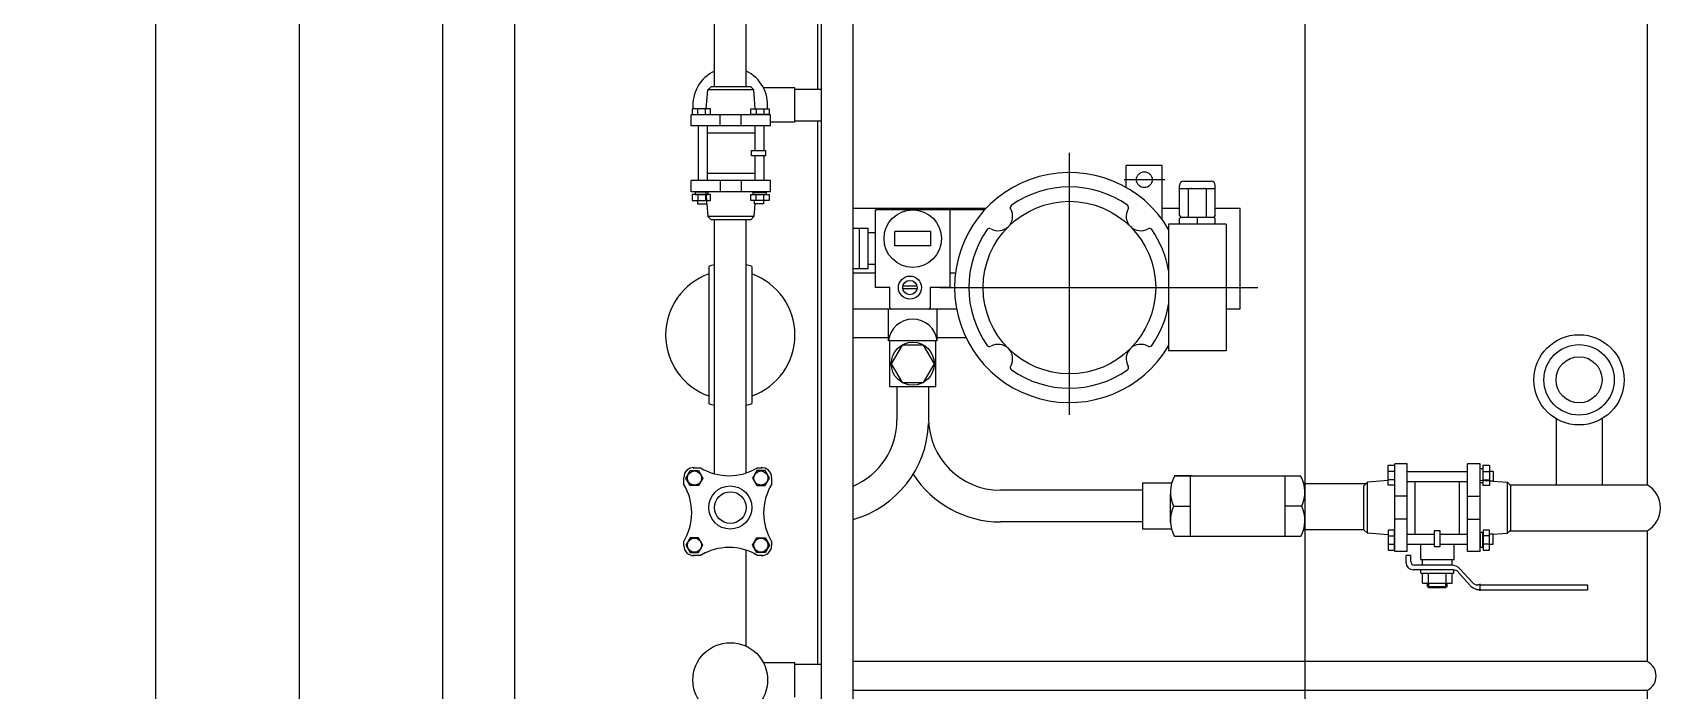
# Model space of a CAD drawing. Extents: x -93062 to 326984, y -142534 to 91021.
# Drawn here: x -14020 to -12886, y 63491 to 63949 of the extents above; entities that cross this region are included whole.
import ezdxf

# ---------------------------------------------------------------- set-up
doc = ezdxf.new("R2010")
doc.units = 0
doc.header["$LTSCALE"] = 1000
doc.header["$MEASUREMENT"] = 0
doc.layers.add('EQUIPMENT', color=8, linetype='Continuous')

# ---------------------------------------------------------------- blocks, each defined once
blk = doc.blocks.new('A$C057769C0')
at = {"layer": 'EQUIPMENT', "linetype": 'Continuous'}
for p, q in [((6950, 1299.5), (6950, 9599.5)), ((7550, 1349.5), (7550, 5749.5)), ((7000, 1349.5), (7000, 4999.5)), ((7211, 3537.5), (7211, 3911.1)), ((7235.5, 1936.5), (7235.5, 3916.5)), ((7213.5, 1948.5), (7213.5, 3904.5)), ((7139, 3539.1), (7139, 3846.6)), ((7161, 3539.1), (7161, 3846.6)), ((7195, 3538.5), (7173.1, 3538.5)), ((7195, 3514.5), (7195, 3538.5)), ((7195, 3537.5), (7213.5, 3537.5)), ((7195, 3514.5), (7177.9, 3514.5)), ((7195, 3515.5), (7213.5, 3515.5)), ((7211, 3137.5), (7211, 3515.5)), ((7164.2, 3446.6), (7136.6, 3446.6)), ((7139, 3270.1), (7139, 3446.6)), ((7161, 3270.6), (7161, 3446.6)), ((7135, 3414.2), (7135, 3318.8)), ((7165, 3414.2), (7165, 3318.8)), ((7266, 3330.5), (7266, 3307.5)), ((7288, 3330.5), (7288, 3307.5)), ((7724.6, 3308.2), (7724.6, 3262.3)), ((7756.6, 3308.2), (7756.6, 3262.3)), ((7436.9, 3258.5), (7338, 3258.5)), ((7456.9, 3263.4), (7436.9, 3263.4)), ((7436.9, 3263.4), (7436.9, 3231.4)), ((7692.4, 3262.3), (7788, 3262.3)), ((7436.9, 3236.5), (7338, 3236.5)), ((7456.9, 3231.4), (7436.9, 3231.4)), ((7692.4, 3230.3), (7788, 3230.3)), ((7161, 3150.1), (7161, 3216.8)), ((7746.5, 3192.7), (7746.5, 3189.3)), ((7195, 3138.5), (7173.1, 3138.5)), ((7195, 3114.5), (7195, 3138.5)), ((7195, 3137.5), (7213.5, 3137.5))]:
    blk.add_line(p, q, dxfattribs=at)
at = {"layer": 'EQUIPMENT'}
for p, q in [((7788, 3630.3), (7788, 3262.3)), ((7133.2, 3523.9), (7134.3, 3536.9)), ((7134.3, 3536.9), (7136.6, 3539.1)), ((7166.3, 3536.9), (7134.3, 3536.9)), ((7164.2, 3539.1), (7136.6, 3539.1)), ((7166.3, 3536.9), (7164.2, 3539.1)), ((7167.4, 3523.9), (7166.3, 3536.9)), ((7122.7, 3511.9), (7122.7, 3519.7)), ((7177.9, 3519.7), (7122.7, 3519.7)), ((7123.5, 3523.9), (7123.5, 3519.8)), ((7136.2, 3523.9), (7123.5, 3523.9)), ((7123.5, 3519.8), (7136.2, 3519.8)), ((7127.2, 3523.8), (7127.2, 3520)), ((7132.6, 3523.6), (7132.6, 3520.1)), ((7132.9, 3519.7), (7132.9, 3519.8)), ((7136.2, 3519.8), (7136.2, 3523.9)), ((7143, 3511.9), (7143, 3519.7)), ((7157.5, 3511.9), (7157.5, 3519.7)), ((7164.4, 3519.8), (7164.4, 3523.9)), ((7164.4, 3523.9), (7177.1, 3523.9)), ((7177.1, 3519.8), (7164.4, 3519.8)), ((7167.7, 3519.7), (7167.7, 3519.8)), ((7168, 3523.6), (7168, 3520.1)), ((7173.4, 3523.8), (7173.4, 3520)), ((7177.1, 3523.9), (7177.1, 3519.8)), ((7177.9, 3511.9), (7177.9, 3519.7)), ((7177.9, 3511.9), (7122.7, 3511.9)), ((7127.6, 3511.9), (7127.6, 3473.9)), ((7133.9, 3511.9), (7133.9, 3473.9)), ((7167, 3506.9), (7133.9, 3506.9)), ((7167, 3511.9), (7167, 3494.9)), ((7173.3, 3511.9), (7173.3, 3494.9)), ((7164.7, 3491.1), (7164.7, 3494.9)), ((7164.7, 3494.9), (7174.6, 3494.9)), ((7174.6, 3491.1), (7164.7, 3491.1)), ((7167, 3491.1), (7167, 3473.9)), ((7173.3, 3491.1), (7173.3, 3473.9)), ((7174.6, 3494.9), (7174.6, 3491.1)), ((7425.5, 3469.1), (7425.5, 3484.5)), ((7450.5, 3484.5), (7425.5, 3484.5)), ((7450.5, 3446.8), (7450.5, 3484.5)), ((7122.7, 3466.1), (7122.7, 3473.9)), ((7177.9, 3473.9), (7122.7, 3473.9)), ((7167, 3478.9), (7133.9, 3478.9)), ((7143, 3473.9), (7143, 3466.1)), ((7157.5, 3473.9), (7157.5, 3466.1)), ((7177.9, 3466.1), (7177.9, 3473.9)), ((7452.3, 3474.5), (7424, 3474.5)), ((7462.5, 3449.5), (7462.5, 3470.5)), ((7462.5, 3468.5), (7487.5, 3468.5)), ((7465.5, 3473.5), (7484.5, 3473.5)), ((7468.7, 3468.5), (7468.7, 3448.5)), ((7481.2, 3468.5), (7481.2, 3448.5)), ((7487.5, 3449.5), (7487.5, 3470.5)), ((7177.9, 3466.1), (7122.7, 3466.1)), ((7123.6, 3464.1), (7123.6, 3460)), ((7136.2, 3464.1), (7123.6, 3464.1)), ((7123.6, 3460), (7136.2, 3460)), ((7125.6, 3465.9), (7125.6, 3464.3)), ((7134.7, 3465.9), (7125.6, 3465.9)), ((7125.6, 3464.3), (7134.7, 3464.3)), ((7127.3, 3460), (7127.3, 3457.7)), ((7127.3, 3457.7), (7133.7, 3457.7)), ((7127.5, 3463.9), (7127.5, 3460.2)), ((7132.8, 3463.7), (7132.8, 3460.3)), ((7132.9, 3466.1), (7133.4, 3460)), ((7133.6, 3457.7), (7134.3, 3448.8)), ((7133.7, 3457.7), (7133.7, 3460)), ((7134.7, 3464.3), (7134.7, 3465.9)), ((7136.2, 3460), (7136.2, 3464.1)), ((7164.4, 3460), (7164.4, 3464.1)), ((7164.4, 3464.1), (7177, 3464.1)), ((7177, 3460), (7164.4, 3460)), ((7165.9, 3464.3), (7165.9, 3465.9)), ((7165.9, 3465.9), (7175, 3465.9)), ((7175, 3464.3), (7165.9, 3464.3)), ((7167, 3457.7), (7166.3, 3448.8)), ((7166.9, 3457.7), (7166.9, 3460)), ((7173.2, 3457.7), (7166.9, 3457.7)), ((7167.7, 3466.1), (7167.7, 3465.9)), ((7167.8, 3463.7), (7167.8, 3460.3)), ((7173.1, 3463.9), (7173.1, 3460.2)), ((7173.2, 3460), (7173.2, 3457.7)), ((7175, 3465.9), (7175, 3464.3)), ((7177, 3464.1), (7177, 3460)), ((7134.3, 3448.8), (7136.6, 3446.6)), ((7166.3, 3448.8), (7134.3, 3448.8)), ((7166.3, 3448.8), (7164.2, 3446.6)), ((7327.9, 3454.5), (7235.5, 3454.5)), ((7327, 3453.5), (7251, 3453.5)), ((7251, 3399.5), (7251, 3453.5)), ((7303, 3399.5), (7303, 3453.5)), ((7462.5, 3454.5), (7450.5, 3454.5)), ((7462.5, 3449.5), (7463.5, 3448.5)), ((7463.5, 3448.5), (7462.5, 3447.5)), ((7462.5, 3443.5), (7462.5, 3447.5)), ((7463.5, 3448.5), (7486.5, 3448.5)), ((7475, 3443.5), (7475, 3448.5)), ((7487.5, 3449.5), (7486.5, 3448.5)), ((7486.5, 3448.5), (7487.5, 3447.5)), ((7504.9, 3454.5), (7487.5, 3454.5)), ((7487.5, 3443.5), (7487.5, 3447.5)), ((7504.9, 3384.5), (7504.9, 3454.5)), ((7246, 3440.5), (7235.5, 3440.5)), ((7240, 3412.5), (7240, 3440.5)), ((7246, 3412.5), (7246, 3440.5)), ((7251, 3437.5), (7246, 3437.5)), ((7264.5, 3428.5), (7264.5, 3438.5)), ((7289.5, 3438.5), (7264.5, 3438.5)), ((7289.5, 3428.5), (7289.5, 3438.5)), ((7495, 3443.5), (7455, 3443.5)), ((7455, 3443.5), (7455, 3355.5)), ((7495, 3443.5), (7495, 3355.5)), ((7289.5, 3428.5), (7264.5, 3428.5)), ((7246, 3412.5), (7235.5, 3412.5)), ((7251, 3415.5), (7246, 3415.5)), ((7251, 3409.5), (7235.5, 3409.5)), ((7280, 3400.5), (7270, 3400.5)), ((7306.6, 3409.5), (7303, 3409.5)), ((7261, 3399.5), (7251, 3399.5)), ((7261, 3385.5), (7261, 3399.5)), ((7280, 3398.5), (7270, 3398.5)), ((7303, 3399.5), (7289, 3399.5)), ((7289, 3399.5), (7289, 3385.5)), ((7307.4, 3384.5), (7235.5, 3384.5)), ((7260, 3362.5), (7260, 3384.5)), ((7294, 3362.5), (7294, 3384.5)), ((7504.9, 3384.5), (7495, 3384.5)), ((7260, 3364.5), (7235.5, 3364.5)), ((7294, 3362.5), (7260, 3362.5)), ((7261, 3330.5), (7261, 3362.5)), ((7269.5, 3359.5), (7262, 3346.5)), ((7284.5, 3359.5), (7269.5, 3359.5)), ((7292, 3346.5), (7284.5, 3359.5)), ((7293, 3330.5), (7293, 3362.5)), ((7314.1, 3364.5), (7294, 3364.5)), ((7495, 3355.5), (7455, 3355.5)), ((7262, 3346.5), (7269.5, 3333.5)), ((7284.5, 3333.5), (7292, 3346.5)), ((7269.5, 3333.5), (7284.5, 3333.5)), ((7293, 3330.5), (7261, 3330.5)), ((7117.7, 3262.5), (7117.7, 3267.4)), ((7119.1, 3267), (7122.1, 3272.2)), ((7122.1, 3261.9), (7119.1, 3267)), ((7122.1, 3272.2), (7128, 3272.2)), ((7124.1, 3274.2), (7129.4, 3274.2)), ((7128, 3272.2), (7131, 3267)), ((7131, 3267), (7128, 3261.9)), ((7168.4, 3272.2), (7165.4, 3267)), ((7165.4, 3267), (7168.4, 3261.9)), ((7174.3, 3272.2), (7168.4, 3272.2)), ((7168.8, 3274.2), (7172.3, 3274.2)), ((7177.3, 3267), (7174.3, 3272.2)), ((7174.3, 3261.9), (7177.3, 3267)), ((7178.7, 3267.4), (7178.7, 3262.5)), ((7128, 3261.9), (7122.1, 3261.9)), ((7168.4, 3261.9), (7174.3, 3261.9)), ((7788, 3230.3), (7788, 3139.3)), ((7117.7, 3220), (7117.7, 3223.1)), ((7122.1, 3225.5), (7119.1, 3220.3)), ((7119.1, 3220.3), (7122.1, 3215.2)), ((7128, 3225.5), (7122.1, 3225.5)), ((7131, 3220.3), (7128, 3225.5)), ((7128, 3215.2), (7131, 3220.3)), ((7165.4, 3220.3), (7168.4, 3225.5)), ((7168.4, 3215.2), (7165.4, 3220.3)), ((7168.4, 3225.5), (7174.3, 3225.5)), ((7174.3, 3225.5), (7177.3, 3220.3)), ((7177.3, 3220.3), (7174.3, 3215.2)), ((7178.7, 3223.1), (7178.7, 3220)), ((7122.1, 3215.2), (7128, 3215.2)), ((7129.4, 3213.2), (7124.1, 3213.2)), ((7174.3, 3215.2), (7168.4, 3215.2)), ((7172.3, 3213.2), (7168.8, 3213.2)), ((7788, 3139.3), (7235.5, 3139.3)), ((7788, 3119.3), (7235.5, 3119.3)), ((7788, 3119.3), (7788, 2862.3))]:
    blk.add_line(p, q, dxfattribs=at)
at = {"layer": 'EQUIPMENT', "ltscale": 10}
for p, q in [((7386, 3310.9), (7386, 3493.2)), ((7296, 3399.5), (7517.1, 3399.5))]:
    blk.add_line(p, q, dxfattribs=at)
at = {"layer": 'EQUIPMENT', "ltscale": 8}
for p, q in [((7607.7, 3276), (7612.2, 3276)), ((7607.7, 3262), (7607.7, 3276)), ((7612.2, 3276), (7612.2, 3262)), ((7621, 3276.9), (7612.4, 3276.9)), ((7612.4, 3215.9), (7612.4, 3276.9)), ((7621, 3215.9), (7621, 3276.9)), ((7671.7, 3276.9), (7663, 3276.9)), ((7663, 3215.9), (7663, 3276.9)), ((7671.7, 3215.9), (7671.7, 3276.9)), ((7673.8, 3275.9), (7678.3, 3275.9)), ((7673.8, 3261.9), (7673.8, 3275.9)), ((7678.3, 3275.9), (7678.3, 3261.9)), ((7471.5, 3268.6), (7458.9, 3268.6)), ((7547.1, 3268.4), (7458.9, 3268.4)), ((7470.1, 3268.6), (7470.1, 3226.6)), ((7535.9, 3268.4), (7535.9, 3226.4)), ((7607.7, 3265.3), (7593.3, 3264.1)), ((7607.9, 3271.9), (7612, 3271.9)), ((7608.1, 3266), (7611.9, 3266)), ((7612.4, 3265.6), (7612.2, 3265.6)), ((7621, 3271.5), (7663, 3271.5)), ((7621, 3264.5), (7663, 3264.5)), ((7626.5, 3228), (7626.5, 3264.5)), ((7657.5, 3228), (7657.5, 3264.5)), ((7671.7, 3265.6), (7678.3, 3265.1)), ((7671.8, 3273.7), (7673.6, 3273.7)), ((7671.8, 3263.6), (7671.8, 3273.7)), ((7673.6, 3273.7), (7673.6, 3263.6)), ((7674, 3271.6), (7678.1, 3271.6)), ((7674.2, 3265.7), (7678.1, 3265.7)), ((7678.4, 3271.8), (7680.8, 3271.8)), ((7680.8, 3264.8), (7678.4, 3264.8)), ((7680.8, 3271.8), (7680.8, 3264.8)), ((7680.8, 3264.9), (7690.7, 3264.1)), ((7456.1, 3256.1), (7456.1, 3236)), ((7592.3, 3263), (7549.2, 3263)), ((7549.9, 3256.1), (7549.9, 3236)), ((7593.3, 3264.1), (7590.9, 3261.5)), ((7590.9, 3231), (7590.9, 3261.5)), ((7593.3, 3228.7), (7593.3, 3264.1)), ((7612.2, 3262), (7607.7, 3262)), ((7621, 3254.4), (7612.4, 3254.4)), ((7663, 3254.4), (7671.7, 3254.4)), ((7673.6, 3263.6), (7671.8, 3263.6)), ((7678.3, 3261.9), (7673.8, 3261.9)), ((7690.7, 3228.7), (7690.7, 3264.1)), ((7690.7, 3264.1), (7693.2, 3261.5)), ((7693.2, 3231), (7693.2, 3261.5)), ((7458.4, 3247.4), (7470.1, 3247.4)), ((7547.7, 3247.4), (7535.9, 3247.4)), ((7590.9, 3231), (7549, 3231)), ((7593.3, 3228.7), (7590.9, 3231)), ((7607.7, 3230.8), (7607.7, 3216.8)), ((7612.2, 3230.8), (7607.7, 3230.8)), ((7612.2, 3216.8), (7612.2, 3230.8)), ((7621, 3238.4), (7612.4, 3238.4)), ((7644, 3230.4), (7639.8, 3230.4)), ((7639.8, 3230.4), (7639.8, 3219.5)), ((7644, 3219.5), (7644, 3230.4)), ((7663, 3238.4), (7671.7, 3238.4)), ((7673.8, 3230.8), (7673.8, 3216.8)), ((7678.3, 3230.8), (7673.8, 3230.8)), ((7678.3, 3216.8), (7678.3, 3230.8)), ((7690.7, 3228.7), (7693.2, 3231)), ((7547.1, 3226.4), (7458.9, 3226.4)), ((7607.7, 3227.5), (7593.3, 3228.7)), ((7607.9, 3220.9), (7612, 3220.9)), ((7608.1, 3226.8), (7611.9, 3226.8)), ((7612.4, 3227.1), (7612.2, 3227.1)), ((7621, 3228), (7639.8, 3228)), ((7621, 3221), (7639.8, 3221)), ((7630.4, 3210.3), (7630.4, 3221)), ((7639.8, 3219.5), (7644, 3219.5)), ((7644, 3228), (7663, 3228)), ((7644, 3221), (7663, 3221)), ((7653.7, 3210.3), (7653.7, 3221)), ((7671.7, 3227.1), (7671.8, 3227.1)), ((7673.6, 3229.2), (7671.8, 3229.2)), ((7671.8, 3229.2), (7671.8, 3219)), ((7671.8, 3219), (7673.6, 3219)), ((7673.6, 3219), (7673.6, 3229.2)), ((7674, 3221.2), (7678.1, 3221.2)), ((7674.2, 3227.1), (7678.1, 3227.1)), ((7680.8, 3228), (7678.4, 3228)), ((7678.4, 3221), (7680.8, 3221)), ((7680.8, 3227.9), (7690.7, 3228.7)), ((7680.8, 3221), (7680.8, 3228)), ((7607.7, 3216.8), (7612.2, 3216.8)), ((7621, 3215.9), (7612.4, 3215.9)), ((7623.6, 3213.2), (7620.2, 3213.2)), ((7620.2, 3208.1), (7620.2, 3213.2)), ((7623.6, 3208.9), (7623.6, 3213.2)), ((7630.4, 3210.3), (7653.7, 3210.3)), ((7631.6, 3206.4), (7631.6, 3210.3)), ((7652.3, 3206.4), (7652.3, 3210.3)), ((7671.7, 3215.9), (7663, 3215.9)), ((7673.8, 3216.8), (7678.3, 3216.8)), ((7653, 3203.1), (7625.2, 3203.1)), ((7651.8, 3206.4), (7626, 3206.4)), ((7630.5, 3200.9), (7630.5, 3203.1)), ((7630.5, 3200.9), (7653.4, 3200.9)), ((7631.6, 3194), (7631.6, 3200.9)), ((7635.8, 3194), (7635.8, 3200.9)), ((7648.2, 3194), (7648.2, 3200.9)), ((7652.3, 3194), (7652.3, 3200.9)), ((7653.4, 3200.9), (7653.4, 3203.1)), ((7656.7, 3201.4), (7664.9, 3192.3)), ((7657.9, 3203.7), (7666.4, 3194.3)), ((7631.6, 3194), (7652.3, 3194)), ((7635.1, 3191.5), (7635.1, 3194)), ((7635.1, 3191.5), (7648.9, 3191.5)), ((7635.1, 3191.5), (7636, 3190.8)), ((7636, 3190.8), (7636, 3194)), ((7636, 3190.8), (7648, 3190.8)), ((7648, 3190.8), (7648, 3194)), ((7648.9, 3191.5), (7648, 3190.8)), ((7648.9, 3191.5), (7648.9, 3194)), ((7671.9, 3192.7), (7670.1, 3192.7)), ((7671.9, 3189.4), (7671.3, 3189.4)), ((7671.9, 3188.5), (7671.9, 3193.5)), ((7671.9, 3192.7), (7746.5, 3192.7)), ((7671.9, 3189.3), (7746.5, 3189.3))]:
    blk.add_line(p, q, dxfattribs=at)
at = {"layer": 'EQUIPMENT', "ltscale": 0.5}
blk.add_lwpolyline([(6850, 500), (9950, 500), (9950, 15399.5), (6850, 15399.5), (6850, 500)], dxfattribs=at)
at = {"layer": 'EQUIPMENT'}
for centre, radius in [((7438.1, 3474.5), 5.5), ((7386, 3399.5), 60), ((7277, 3433.5), 20), ((7275, 3399.5), 8), ((7275, 3399.5), 5), ((7277, 3346.5), 15), ((7125.1, 3267), 4.94), ((7171.3, 3267), 4.94), ((7125.1, 3220.3), 4.94), ((7171.3, 3220.3), 4.94)]:
    blk.add_circle(centre, radius, dxfattribs=at)
at = {"layer": 'EQUIPMENT', "linetype": 'Continuous'}
for centre, radius in [((7740.6, 3335.3), 31.4), ((7740.6, 3335.3), 24.5), ((7740.6, 3335.3), 16), ((7150, 3246.5), 15), ((7150, 3246.5), 11), ((7150, 3126.5), 26)]:
    blk.add_circle(centre, radius, dxfattribs=at)
for centre, radius, start, end in [((7150, 3526.5), 26, 115.029, 185.7571), ((7150, 3526.5), 26, 354.2429, 64.971), ((7150, 3366.5), 50, 102.709, 107.4576), ((7150, 3366.5), 50, 72.5424, 77.291), ((7150, 3366.5), 45, 109.4712, 250.5288), ((7150, 3366.5), 45, 289.4712, 70.5288), ((7150, 3366.5), 50, 252.5424, 257.291), ((7150, 3366.5), 50, 282.709, 287.4576), ((7216, 3307.5), 50, 292.9186, 0), ((7216, 3307.5), 72, 285.69, 357.9074), ((7338, 3308.5), 50, 180, 270), ((7338, 3308.5), 72, 212.5557, 270), ((7779, 3246.3), 18.3, 299.3154, 60.6846)]:
    blk.add_arc(centre, radius, start, end, dxfattribs=at)
at = {"layer": 'EQUIPMENT'}
for centre, radius, start, end in [((7386, 3399.5), 80, 30.4015, 329.5985), ((7386, 3399.5), 70, 54.8382, 125.1618), ((7465.5, 3470.5), 3, 90, 180), ((7484.5, 3470.5), 3, 0, 90), ((7336.5, 3449), 10, 239.4775, 30.5225), ((7346.8, 3455.1), 2, 125.1618, 210.5225), ((7435.5, 3449), 10, 149.4775, 300.5225), ((7425.2, 3455.1), 2, 329.4775, 54.8382), ((7386, 3399.5), 70, 144.8382, 215.1618), ((7330.4, 3438.7), 2, 59.4775, 144.8382), ((7441.6, 3438.7), 2, 35.1618, 120.5225), ((7386, 3399.5), 70, 9.6963, 35.1618), ((7277, 3360.4), 17.1, 7.1527, 172.8473), ((7262, 3385.5), 1, 180, 270), ((7288, 3385.5), 1, 270, 0), ((7386, 3399.5), 70, 324.8382, 350.3037), ((7330.4, 3360.4), 2, 215.1618, 300.5225), ((7336.5, 3350), 10, 329.4775, 120.5225), ((7435.5, 3350), 10, 59.4775, 210.5225), ((7441.6, 3360.4), 2, 239.4775, 324.8382), ((7346.8, 3343.9), 2, 149.4775, 234.8382), ((7425.2, 3343.9), 2, 305.1618, 30.5225), ((7386, 3399.5), 70, 234.8382, 305.1618), ((7124.5, 3267.4), 6.84, 86.2396, 179.5652), ((7149.1, 3306.8), 38.2, 238.8774, 301.3975), ((7171.9, 3267.4), 6.84, 0.4348, 93.7604), ((7085, 3242.8), 38.2, 328.6025, 31.1226), ((7211.4, 3242.8), 38.2, 148.8774, 211.3975), ((7124.5, 3220), 6.84, 180.4348, 273.7604), ((7171.9, 3220), 6.84, 266.2396, 359.5652), ((7149.2, 3180.5), 38.2, 58.8774, 121.3975), ((7149.1, 3180.5), 38.2, 113.87, 121.1226), ((7149.1, 3180.5), 38.2, 58.8774, 62.6489), ((7783, 3129.3), 11.2, 296.5459, 63.4541)]:
    blk.add_arc(centre, radius, start, end, dxfattribs=at)
at = {"layer": 'EQUIPMENT', "ltscale": 8}
for centre, radius, start, end in [((7479.2, 3257.3), 23, 151.3209, 205.5456), ((7526.9, 3257.3), 23, 334.4544, 28.6791), ((7479.2, 3237.5), 23, 154.4544, 208.6791), ((7526.9, 3237.5), 23, 331.3209, 25.5456), ((7625.2, 3208.1), 4.97, 180, 270), ((7626, 3208.9), 2.49, 180, 270), ((7651.8, 3198.1), 8.29, 42.0953, 90), ((7653, 3198.1), 4.97, 42.0953, 90), ((7671.3, 3197.7), 8.29, 222.0953, 270), ((7670.1, 3197.7), 4.97, 222.0953, 270)]:
    blk.add_arc(centre, radius, start, end, dxfattribs=at)
at = {"layer": 'EQUIPMENT'}
for p in [(7470.8, 3468.5), (7479.2, 3468.5)]:
    blk.add_point(p, dxfattribs=at)

msp = doc.modelspace()

# ---------------------------------------------------------------- linework, layer by layer
at = {"layer": 'EQUIPMENT', "color": 251}
msp.add_lwpolyline([(-11284.3, 60872.1), (-11134.3, 60872.1), (-11134.3, 60622.1), (-14084.3, 60622.1), (-14084.3, 75871.6), (-18784.7, 75871.6), (-18784.7, 75222.1), (-20134.3, 75222.1), (-20134.3, 76172.1), (-19984.3, 76172.1), (-19984.3, 75372.1), (-18934.7, 75372.1), (-18934.7, 76172.1), (-18784.7, 76172.1), (-18784.7, 76021.6), (-11134.3, 76021.6), (-11134.3, 75771.6), (-11284.3, 75771.6), (-11284.3, 75871.6), (-13934.3, 75871.6), (-13934.3, 60772.1), (-11284.3, 60772.1), (-11284.3, 60872.1)], dxfattribs=at)

# ---------------------------------------------------------------- block references
at = {"layer": 'EQUIPMENT'}
msp.add_blockref('A$C057769C0', (-20684.3, 60372.1), dxfattribs=at)

doc.saveas('drawing.dxf')
